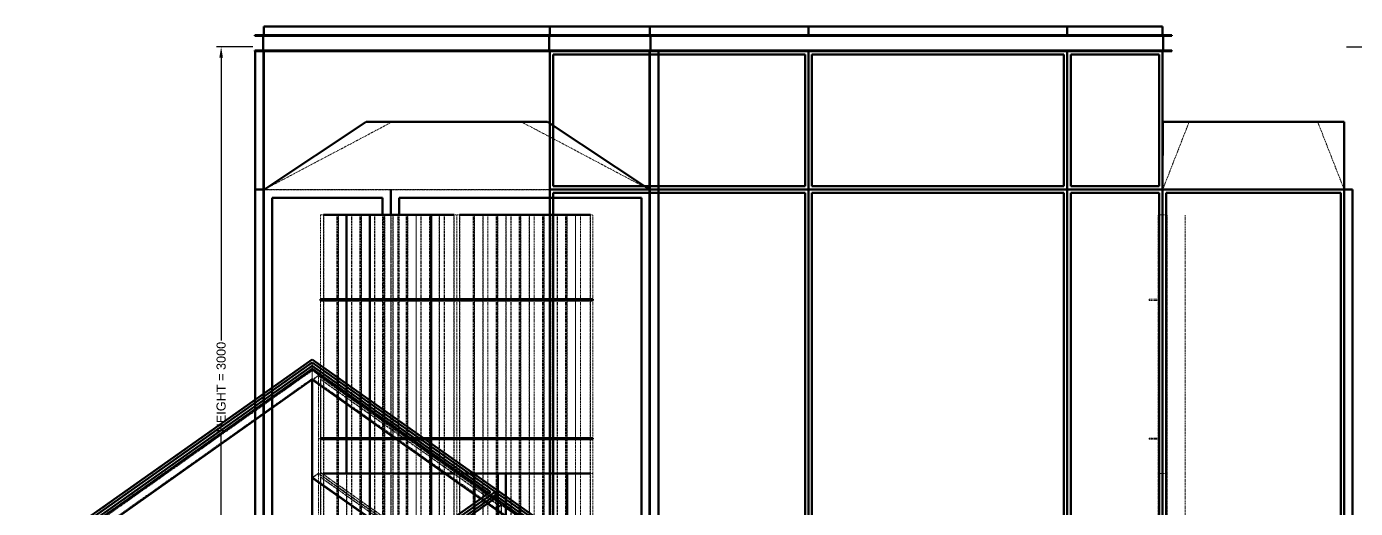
# Model space of a CAD drawing. Header units: millimetres. Extents: x -261 to 8533, y -404 to 6090.
# Drawn here: x -261 to 5592, y 3839 to 5963 of the extents above; entities that cross this region are included whole.
import ezdxf

# ---------------------------------------------------------------- set-up
doc = ezdxf.new("R2010")
doc.units = ezdxf.units.MM
doc.linetypes.add('Hidden', pattern=[15, 5, -3, 5, -2])
for name, color, linetype, lineweight in [('Default', 7, 'Continuous', 50), ('Edges', 7, 'Hidden', 15), ('HiddenEdges', 2, 'Hidden', 15), ('HiddenSilhouettes', 2, 'Hidden', 15), ('HiddenWires', 7, 'Hidden', 15), ('Silhouettes', 7, 'Continuous', 50), ('Wires', 7, 'Hidden', 15)]:
    doc.layers.add(name, color=color, linetype=linetype, lineweight=lineweight)
doc.layers.add('Dimension', color=7, linetype='Continuous', lineweight=50, true_color=0x6495ed)
doc.styles.add('Default', font='arial.ttf')
doc.dimstyles.get("Standard").update_dxf_attribs({"dimtxt": 0.18, "dimasz": 0.18, "dimexe": 0.18, "dimexo": 0.0625, "dimgap": 0.09, "dimtad": 0, "dimtih": 1, "dimtoh": 1, "dimdec": 4, "dimzin": 0, "dimdsep": 46, "dimtxsty": 'Standard', "dimcen": 0.09, "dimadec": 0, "dimazin": 0, "dimtfac": 1, "dimtdec": 4, "dimtofl": 0, "dimtmove": 0, "dimatfit": 3, "dimfxl": 1, "dimtolj": 1, "dimtzin": 0, "dimarcsym": 0})

# ---------------------------------------------------------------- blocks, each defined once
blk = doc.blocks.new('Front')
at = {"layer": 'Edges'}
for points in [[(950.5, 871, 0), (1067.2, 1169.8, 0)], [(1632.8, 1169.8, 0), (1749.5, 871, 0)]]:
    blk.add_polyline3d(points, dxfattribs=at)
at = {"layer": 'HiddenEdges'}
blk.add_lwpolyline([(950, 869.8), (950.5, 871)], dxfattribs=at)
for points in [[(-1748.8, 1551, 0), (-1748.8, 1587.8, 0)], [(-1748.8, 1587.8, 0), (-611.2, 1587.8, 0)], [(-1735, 1587.8, 0), (-1735, 1589, 0)], [(-625, 1587.8, 0), (-625, 1589, 0)], [(-611.2, 1551, 0), (-611.2, 1587.8, 0)], [(-608.8, 1551, 0), (-608.8, 1587.8, 0)], [(-608.8, 1587.8, 0), (528.8, 1587.8, 0)], [(-595, 1587.8, 0), (-595, 1589, 0)], [(515, 1587.8, 0), (515, 1589, 0)], [(528.8, 1551, 0), (528.8, 1587.8, 0)], [(531.2, 1587.8, 0), (948.8, 1587.8, 0)], [(531.2, 1551, 0), (531.2, 1587.8, 0)], [(545, 1587.8, 0), (545, 1589, 0)], [(935, 1587.8, 0), (935, 1589, 0)], [(948.8, 1551, 0), (948.8, 1587.8, 0)], [(-1750, 1481, 0), (-1750, 1551, 0)], [(950, 1481, 0), (950, 1551, 0)], [(-1748.8, 1479.8, 0), (-611.2, 1479.8, 0)], [(-1748.8, 872.2, 0), (-1748.8, 1479.8, 0)], [(-611.2, 872.2, 0), (-611.2, 1479.8, 0)], [(-608.8, 872.2, 0), (-608.8, 1479.8, 0)], [(-608.8, 1479.8, 0), (528.8, 1479.8, 0)], [(528.8, 872.2, 0), (528.8, 1479.8, 0)], [(531.2, 872.2, 0), (531.2, 1479.8, 0)], [(531.2, 1479.8, 0), (948.8, 1479.8, 0)], [(948.8, 872.2, 0), (948.8, 1479.8, 0)], [(-1748.8, 872.2, 0), (-611.2, 872.2, 0)], [(-1748.8, 869.8, 0), (-611.2, 869.8, 0)], [(-1748.8, -1517.8, 0), (-1748.8, 869.8, 0)], [(-611.2, -1517.8, 0), (-611.2, 869.8, 0)], [(-608.8, 872.2, 0), (528.8, 872.2, 0)], [(-608.8, 869.8, 0), (528.8, 869.8, 0)], [(-608.8, -1517.8, 0), (-608.8, 869.8, 0)], [(528.8, -1517.8, 0), (528.8, 869.8, 0)], [(531.2, 872.2, 0), (948.8, 872.2, 0)], [(531.2, -1517.8, 0), (531.2, 869.8, 0)], [(531.2, 869.8, 0), (948.8, 869.8, 0)], [(948.8, -1517.8, 0), (948.8, 869.8, 0)], [(951.2, -1517.8, 0), (951.2, 869.8, 0)], [(951.2, 869.8, 0), (1748.8, 869.8, 0)], [(1748.8, -1517.8, 0), (1748.8, 869.8, 0)], [(1749.5, 871, 0), (1750, 869.8, 0)], [(1750, 834.2, 0), (1751.2, 834.2, 0)], [(1751.2, -1517.8, 0), (1751.2, 869.8, 0)], [(1751.2, 869.8, 0), (1786.8, 869.8, 0)], [(930, -380.2, 0), (930, 759.8, 0)], [(931.2, -380.2, 0), (931.2, 759.8, 0)], [(970, -380.2, 0), (970, 759.8, 0)], [(930, -1520.2, 0), (930, -380.2, 0)], [(970, -1520.2, 0), (970, -380.2, 0)]]:
    blk.add_polyline3d(points, dxfattribs=at)
at = {"layer": 'HiddenSilhouettes'}
for points in [[(950, 869.8), (950, 871)], [(1750, 871), (1750, 869.8)]]:
    blk.add_lwpolyline(points, dxfattribs=at)
for points in [[(-1753, 1548, 0)], [(953, 1548, 0)]]:
    blk.add_polyline3d(points, close=True, dxfattribs=at)
for points in [[(-1750, 1481, 0), (-1750, 1481, 0)], [(-1750, 869.8, 0), (-1750, 1479.8, 0)], [(-1750, 1479.8, 0), (-610, 1479.8, 0)], [(-610, 1481, 0), (-610, 1481, 0)], [(-610, 1479.8, 0), (530, 1479.8, 0)], [(530, 1481, 0), (530, 1481, 0)], [(530, 1479.8, 0), (950, 1479.8, 0)], [(950, 1481, 0), (950, 1481, 0)], [(-610, 871, 0), (-610, 1191.7, 0)], [(-1750, 869.8, 0), (-610, 869.8, 0)], [(-610, 869.8, 0), (530, 869.8, 0)], [(530, 869.8, 0), (530, 871, 0)], [(530, 869.8, 0), (950, 869.8, 0)], [(950, 869.8, 0), (950, 871, 0)], [(950, 869.8, 0), (1750, 869.8, 0)], [(930, 759.8, 0), (950, 759.8, 0)], [(950, 759.8, 0), (970, 759.8, 0)], [(968.8, -380.2, 0), (968.8, 759.8, 0)], [(890, 381.8, 0), (890, 386.8, 0)], [(890, 386.8, 0), (930, 386.8, 0)], [(890, 381.8, 0), (930, 381.8, 0)], [(930, 381.8, 0), (930, 386.8, 0)], [(-1750, -1520.2, 0), (-1750, 0, 0)], [(890, -230.2, 0), (890, -225.2, 0)], [(890, -225.2, 0), (930, -225.2, 0)], [(890, -230.2, 0), (930, -230.2, 0)], [(905, -230.2, 0), (905, -225.2, 0)], [(915, -230.2, 0), (915, -225.2, 0)], [(930, -230.2, 0), (930, -225.2, 0)], [(930, -380.2, 0), (950, -380.2, 0)], [(931.2, -1520.2, 0), (931.2, -380.2, 0)], [(950, -380.2, 0), (970, -380.2, 0)], [(968.8, -1520.2, 0), (968.8, -380.2, 0)]]:
    blk.add_polyline3d(points, dxfattribs=at)
at = {"layer": 'HiddenWires'}
for points in [[(1050, -380.2, 0), (1050, 759.8, 0)], [(1050, -1520.2, 0), (1050, -380.2, 0)]]:
    blk.add_polyline3d(points, dxfattribs=at)
at = {"layer": 'Silhouettes'}
for points in [[(-1750, 1551), (-1750, 1589)], [(950, 871), (950.3, 1169.8)], [(1749.7, 1169.8), (1750, 871)]]:
    blk.add_lwpolyline(points, dxfattribs=at)
for points in [[(-1750, 1589, 0), (-610, 1589, 0)], [(-610, 1589, 0), (530, 1589, 0)], [(-610, 1551, 0), (-610, 1589, 0)], [(530, 1589, 0), (950, 1589, 0)], [(530, 1551, 0), (530, 1589, 0)], [(950, 1551, 0), (950, 1589, 0)], [(-1790, 1551, 0), (990, 1551, 0)], [(-1790, 1548, 0), (-1790, 1551, 0)], [(-1790, 1548, 0), (990, 1548, 0)], [(-1753, 1484, 0), (-1753, 1548, 0)], [(953, 1484, 0), (953, 1548, 0)], [(990, 1548, 0), (990, 1551, 0)], [(-1790, 1481, 0), (-1790, 1484, 0)], [(-1790, 1484, 0), (990, 1484, 0)], [(-1790, 1481, 0), (990, 1481, 0)], [(-1750, 871, 0), (-1750, 1481, 0)], [(-1735, 886, 0), (-1735, 1466, 0)], [(-1735, 1466, 0), (-625, 1466, 0)], [(-625, 886, 0), (-625, 1466, 0)], [(-610, 871, 0), (-610, 1481, 0)], [(-595, 1466, 0), (515, 1466, 0)], [(-595, 886, 0), (-595, 1466, 0)], [(515, 886, 0), (515, 1466, 0)], [(530, 871, 0), (530, 1481, 0)], [(545, 1466, 0), (935, 1466, 0)], [(545, 886, 0), (545, 1466, 0)], [(935, 886, 0), (935, 1466, 0)], [(950, 871, 0), (950, 1481, 0)], [(990, 1481, 0), (990, 1484, 0)], [(530, 871, 0), (530, 1191.7, 0)], [(950.3, 1169.8, 0), (1067.2, 1169.8, 0)], [(1067.2, 1169.8, 0), (1632.8, 1169.8, 0)], [(1632.8, 1169.8, 0), (1749.7, 1169.8, 0)], [(950, 871, 0), (950, 993.1, 0)], [(-1735, 886, 0), (-625, 886, 0)], [(-595, 886, 0), (515, 886, 0)], [(545, 886, 0), (935, 886, 0)], [(-1750, -1519, 0), (-1750, 871, 0)], [(-1750, 871, 0), (-1750, 871, 0)], [(-1750, 871, 0), (-610, 871, 0)], [(-1735, -1504, 0), (-1735, 856, 0)], [(-1735, 856, 0), (-625, 856, 0)], [(-625, -1504, 0), (-625, 856, 0)], [(-610, -1519, 0), (-610, 871, 0)], [(-610, 869.8, 0), (-610, 871, 0)], [(-610, 871, 0), (530, 871, 0)], [(-595, 856, 0), (515, 856, 0)], [(-595, -1504, 0), (-595, 856, 0)], [(515, -1504, 0), (515, 856, 0)], [(530, -1519, 0), (530, 871, 0)], [(530, 871, 0), (950, 871, 0)], [(545, -1504, 0), (545, 856, 0)], [(545, 856, 0), (935, 856, 0)], [(935, -1504, 0), (935, 856, 0)], [(950, 871, 0), (1750, 871, 0)], [(950, -1519, 0), (950, 871, 0)], [(965, 856, 0), (1735, 856, 0)], [(965, -1504, 0), (965, 856, 0)], [(1735, -1504, 0), (1735, 856, 0)], [(1750, -1519, 0), (1750, 871, 0)], [(1750, 871, 0), (1786.8, 871, 0)], [(1786.8, -1519, 0), (1786.8, 871, 0)], [(-610, -1519, 0), (-610, 0, 0)]]:
    blk.add_polyline3d(points, dxfattribs=at)
for points in [[(530, 1479.8, 0)], [(950, 1479.8, 0)], [(-610, 869.8, 0)], [(1750, 869.8, 0)]]:
    blk.add_polyline3d(points, close=True, dxfattribs=at)
blk = doc.blocks.new('Left')
at = {"layer": 'Edges'}
blk.add_lwpolyline([(282.8, 1169.8), (848.8, 870.4)], dxfattribs=at)
for points in [[(-850, 869.8, 0), (-282.8, 1169.8, 0)], [(-587.5, 386.8, 0), (-587.5, 759.8, 0)], [(-521.5, 386.8, 0), (-521.5, 759.8, 0)], [(-419.5, 386.8, 0), (-419.5, 759.8, 0)], [(-317.5, 386.8, 0), (-317.5, 759.8, 0)], [(-281.5, 386.8, 0), (-281.5, 759.8, 0)], [(-215.5, 386.8, 0), (-215.5, 759.8, 0)], [(-179.5, 386.8, 0), (-179.5, 759.8, 0)], [(-77.5, 386.8, 0), (-77.5, 759.8, 0)], [(-11.5, 386.8, 0), (-11.5, 759.8, 0)], [(12.5, 386.8, 0), (12.5, 759.8, 0)], [(78.5, 386.8, 0), (78.5, 759.8, 0)], [(114.5, 386.8, 0), (114.5, 759.8, 0)], [(180.5, 386.8, 0), (180.5, 759.8, 0)], [(216.5, 386.8, 0), (216.5, 759.8, 0)], [(282.5, 386.8, 0), (282.5, 759.8, 0)], [(318.5, 386.8, 0), (318.5, 759.8, 0)], [(384.5, 386.8, 0), (384.5, 759.8, 0)], [(420.5, 386.8, 0), (420.5, 759.8, 0)], [(486.5, 386.8, 0), (486.5, 759.8, 0)], [(522.5, 386.8, 0), (522.5, 759.8, 0)], [(588.5, 386.8, 0), (588.5, 759.8, 0)], [(-587.5, -225.2, 0), (-587.5, 381.8, 0)], [(-521.5, -225.2, 0), (-521.5, 381.8, 0)], [(-419.5, -225.2, 0), (-419.5, 381.8, 0)], [(-317.5, -225.2, 0), (-317.5, 381.8, 0)], [(-281.5, -225.2, 0), (-281.5, 381.8, 0)], [(-215.5, -225.2, 0), (-215.5, 381.8, 0)], [(-179.5, -225.2, 0), (-179.5, 381.8, 0)], [(-77.5, -225.2, 0), (-77.5, 381.8, 0)], [(-11.5, -225.2, 0), (-11.5, 381.8, 0)], [(12.5, -225.2, 0), (12.5, 381.8, 0)], [(78.5, -225.2, 0), (78.5, 381.8, 0)], [(114.5, -225.2, 0), (114.5, 381.8, 0)], [(180.5, -225.2, 0), (180.5, 381.8, 0)], [(216.5, -225.2, 0), (216.5, 381.8, 0)], [(282.5, -225.2, 0), (282.5, 381.8, 0)], [(318.5, -225.2, 0), (318.5, 381.8, 0)], [(384.5, -225.2, 0), (384.5, 381.8, 0)], [(420.5, -225.2, 0), (420.5, 381.8, 0)], [(486.5, -225.2, 0), (486.5, 381.8, 0)], [(522.5, -225.2, 0), (522.5, 381.8, 0)], [(588.5, -225.2, 0), (588.5, 381.8, 0)], [(-587.5, -380.2, 0), (-587.5, -230.2, 0)], [(-521.5, -380.2, 0), (-521.5, -230.2, 0)], [(-419.5, -380.2, 0), (-419.5, -230.2, 0)], [(-317.5, -380.2, 0), (-317.5, -230.2, 0)], [(-281.5, -380.2, 0), (-281.5, -230.2, 0)], [(-215.5, -380.2, 0), (-215.5, -230.2, 0)], [(-179.5, -380.2, 0), (-179.5, -230.2, 0)], [(-77.5, -380.2, 0), (-77.5, -230.2, 0)], [(-11.5, -380.2, 0), (-11.5, -230.2, 0)], [(12.5, -380.2, 0), (12.5, -230.2, 0)], [(78.5, -380.2, 0), (78.5, -230.2, 0)], [(114.5, -380.2, 0), (114.5, -230.2, 0)], [(180.5, -380.2, 0), (180.5, -230.2, 0)], [(216.5, -380.2, 0), (216.5, -230.2, 0)], [(282.5, -380.2, 0), (282.5, -230.2, 0)], [(318.5, -380.2, 0), (318.5, -230.2, 0)], [(384.5, -380.2, 0), (384.5, -230.2, 0)], [(420.5, -380.2, 0), (420.5, -230.2, 0)], [(486.5, -380.2, 0), (486.5, -230.2, 0)], [(522.5, -380.2, 0), (522.5, -230.2, 0)], [(588.5, -380.2, 0), (588.5, -230.2, 0)], [(-587.5, -753.2, 0), (-587.5, -380.2, 0)], [(-521.5, -753.2, 0), (-521.5, -380.2, 0)], [(-485.5, -753.2, 0), (-485.5, -380.2, 0)], [(-419.5, -753.2, 0), (-419.5, -380.2, 0)], [(-317.5, -753.2, 0), (-317.5, -380.2, 0)], [(-281.5, -753.2, 0), (-281.5, -380.2, 0)], [(-215.5, -753.2, 0), (-215.5, -380.2, 0)], [(-179.5, -753.2, 0), (-179.5, -380.2, 0)], [(-77.5, -753.2, 0), (-77.5, -380.2, 0)], [(-11.5, -753.2, 0), (-11.5, -380.2, 0)], [(12.5, -753.2, 0), (12.5, -380.2, 0)], [(114.5, -753.2, 0), (114.5, -380.2, 0)], [(282.5, -753.2, 0), (282.5, -380.2, 0)], [(318.5, -753.2, 0), (318.5, -380.2, 0)], [(384.5, -753.2, 0), (384.5, -380.2, 0)], [(420.5, -753.2, 0), (420.5, -380.2, 0)], [(522.5, -753.2, 0), (522.5, -380.2, 0)], [(588.5, -753.2, 0), (588.5, -380.2, 0)]]:
    blk.add_polyline3d(points, dxfattribs=at)
for points in [[(-586.3, 759.8, 0)], [(-527.3, 759.8, 0)], [(-463.7, 759.8, 0)], [(-462.5, 759.8, 0)], [(-426.5, 759.8, 0)], [(-425.3, 759.8, 0)], [(-420.7, 759.8, 0)], [(-361.7, 759.8, 0)], [(-360.5, 759.8, 0)], [(-324.5, 759.8, 0)], [(-323.3, 759.8, 0)], [(-259.7, 759.8, 0)], [(-157.7, 759.8, 0)], [(-156.5, 759.8, 0)], [(-120.5, 759.8, 0)], [(-119.3, 759.8, 0)], [(-76.3, 759.8, 0)], [(-54.5, 759.8, 0)], [(13.7, 759.8, 0)], [(72.7, 759.8, 0)], [(136.3, 759.8, 0)], [(137.5, 759.8, 0)], [(173.5, 759.8, 0)], [(174.7, 759.8, 0)], [(238.3, 759.8, 0)], [(239.5, 759.8, 0)], [(275.5, 759.8, 0)], [(276.7, 759.8, 0)], [(340.3, 759.8, 0)], [(341.5, 759.8, 0)], [(377.5, 759.8, 0)], [(378.7, 759.8, 0)], [(442.3, 759.8, 0)], [(443.5, 759.8, 0)], [(479.5, 759.8, 0)], [(480.7, 759.8, 0)], [(544.3, 759.8, 0)], [(545.5, 759.8, 0)]]:
    blk.add_polyline3d(points, close=True, dxfattribs=at)
at = {"layer": 'HiddenEdges'}
blk.add_lwpolyline([(848.8, 870.4), (850, 869.8)], dxfattribs=at)
for points in [[(-848.8, 1551, 0), (-848.8, 1587.8, 0)], [(848.8, 1587.8, 0), (-848.8, 1587.8, 0)], [(-835, 1587.8, 0), (-835, 1589, 0)], [(835, 1587.8, 0), (835, 1589, 0)], [(848.8, 1551, 0), (848.8, 1587.8, 0)], [(-850, 1481, 0), (-850, 1551, 0)], [(850, 1481, 0), (850, 1551, 0)], [(-886.8, 1466, 0), (-888, 1466, 0)], [(-886.8, 872.2, 0), (-886.8, 1479.8, 0)], [(-850, 1479.8, 0), (-886.8, 1479.8, 0)], [(886.8, 1479.8, 0), (850, 1479.8, 0)], [(886.8, 872.2, 0), (886.8, 1479.8, 0)], [(888, 1466, 0), (886.8, 1466, 0)], [(-886.8, 886, 0), (-888, 886, 0)], [(888, 886, 0), (886.8, 886, 0)], [(-886.8, 856, 0), (-888, 856, 0)], [(-850, 872.2, 0), (-886.8, 872.2, 0)], [(-886.8, -1517.8, 0), (-886.8, 869.8, 0)], [(-850, 869.8, 0), (-886.8, 869.8, 0)], [(-848.8, -1517.8, 0), (-848.8, 869.8, 0)], [(-291.2, -1517.8, 0), (-291.2, 869.8, 0)], [(-288.8, -1517.8, 0), (-288.8, 869.8, 0)], [(886.8, 872.2, 0), (850, 872.2, 0)], [(886.8, 869.8, 0), (850, 869.8, 0)], [(886.8, -1517.8, 0), (886.8, 869.8, 0)], [(888, 856, 0), (886.8, 856, 0)], [(-586.3, -380.2, 0), (-586.3, 759.8, 0)], [(-527.3, -380.2, 0), (-527.3, 759.8, 0)], [(-463.7, -380.2, 0), (-463.7, 759.8, 0)], [(-462.5, -380.2, 0), (-462.5, 759.8, 0)], [(-426.5, -380.2, 0), (-426.5, 759.8, 0)], [(-425.3, -380.2, 0), (-425.3, 759.8, 0)], [(-420.7, -380.2, 0), (-420.7, 759.8, 0)], [(-361.7, -380.2, 0), (-361.7, 759.8, 0)], [(-360.5, -380.2, 0), (-360.5, 759.8, 0)], [(-324.5, -380.2, 0), (-324.5, 759.8, 0)], [(-323.3, -380.2, 0), (-323.3, 759.8, 0)], [(-259.7, -380.2, 0), (-259.7, 759.8, 0)], [(-222.5, -380.2, 0), (-222.5, 759.8, 0)], [(-157.7, -380.2, 0), (-157.7, 759.8, 0)], [(-156.5, -380.2, 0), (-156.5, 759.8, 0)], [(-120.5, -380.2, 0), (-120.5, 759.8, 0)], [(-119.3, -380.2, 0), (-119.3, 759.8, 0)], [(-76.3, -380.2, 0), (-76.3, 759.8, 0)], [(-54.5, -380.2, 0), (-54.5, 759.8, 0)], [(13.7, -380.2, 0), (13.7, 759.8, 0)], [(72.7, -380.2, 0), (72.7, 759.8, 0)], [(136.3, -380.2, 0), (136.3, 759.8, 0)], [(137.5, -380.2, 0), (137.5, 759.8, 0)], [(173.5, -380.2, 0), (173.5, 759.8, 0)], [(174.7, -380.2, 0), (174.7, 759.8, 0)], [(238.3, -380.2, 0), (238.3, 759.8, 0)], [(239.5, -380.2, 0), (239.5, 759.8, 0)], [(275.5, -380.2, 0), (275.5, 759.8, 0)], [(276.7, -380.2, 0), (276.7, 759.8, 0)], [(340.3, -380.2, 0), (340.3, 759.8, 0)], [(341.5, -380.2, 0), (341.5, 759.8, 0)], [(377.5, -380.2, 0), (377.5, 759.8, 0)], [(378.7, -380.2, 0), (378.7, 759.8, 0)], [(442.3, -380.2, 0), (442.3, 759.8, 0)], [(443.5, -380.2, 0), (443.5, 759.8, 0)], [(479.5, -380.2, 0), (479.5, 759.8, 0)], [(480.7, -380.2, 0), (480.7, 759.8, 0)], [(544.3, -380.2, 0), (544.3, 759.8, 0)], [(545.5, -380.2, 0), (545.5, 759.8, 0)], [(-587.5, 381.8, 0), (-587.5, 386.8, 0)], [(-521.5, 381.8, 0), (-521.5, 386.8, 0)], [(-419.5, 381.8, 0), (-419.5, 386.8, 0)], [(-317.5, 381.8, 0), (-317.5, 386.8, 0)], [(-281.5, 381.8, 0), (-281.5, 386.8, 0)], [(-215.5, 381.8, 0), (-215.5, 386.8, 0)], [(-179.5, 381.8, 0), (-179.5, 386.8, 0)], [(-77.5, 381.8, 0), (-77.5, 386.8, 0)], [(-11.5, 381.8, 0), (-11.5, 386.8, 0)], [(12.5, 381.8, 0), (12.5, 386.8, 0)], [(78.5, 381.8, 0), (78.5, 386.8, 0)], [(114.5, 381.8, 0), (114.5, 386.8, 0)], [(180.5, 381.8, 0), (180.5, 386.8, 0)], [(216.5, 381.8, 0), (216.5, 386.8, 0)], [(282.5, 381.8, 0), (282.5, 386.8, 0)], [(318.5, 381.8, 0), (318.5, 386.8, 0)], [(384.5, 381.8, 0), (384.5, 386.8, 0)], [(420.5, 381.8, 0), (420.5, 386.8, 0)], [(486.5, 381.8, 0), (486.5, 386.8, 0)], [(522.5, 381.8, 0), (522.5, 386.8, 0)], [(588.5, 381.8, 0), (588.5, 386.8, 0)], [(-587.5, -230.2, 0), (-587.5, -225.2, 0)], [(-521.5, -230.2, 0), (-521.5, -225.2, 0)], [(-419.5, -230.2, 0), (-419.5, -225.2, 0)], [(-317.5, -230.2, 0), (-317.5, -225.2, 0)], [(-281.5, -230.2, 0), (-281.5, -225.2, 0)], [(-215.5, -230.2, 0), (-215.5, -225.2, 0)], [(-179.5, -230.2, 0), (-179.5, -225.2, 0)], [(-77.5, -230.2, 0), (-77.5, -225.2, 0)], [(-11.5, -230.2, 0), (-11.5, -225.2, 0)], [(12.5, -230.2, 0), (12.5, -225.2, 0)], [(78.5, -230.2, 0), (78.5, -225.2, 0)], [(114.5, -230.2, 0), (114.5, -225.2, 0)], [(180.5, -230.2, 0), (180.5, -225.2, 0)], [(216.5, -230.2, 0), (216.5, -225.2, 0)], [(282.5, -230.2, 0), (282.5, -225.2, 0)], [(318.5, -230.2, 0), (318.5, -225.2, 0)], [(384.5, -230.2, 0), (384.5, -225.2, 0)], [(420.5, -230.2, 0), (420.5, -225.2, 0)], [(486.5, -230.2, 0), (486.5, -225.2, 0)], [(522.5, -230.2, 0), (522.5, -225.2, 0)], [(588.5, -230.2, 0), (588.5, -225.2, 0)], [(-586.3, -1520.2, 0), (-586.3, -380.2, 0)], [(-463.7, -1520.2, 0), (-463.7, -380.2, 0)], [(-462.5, -1520.2, 0), (-462.5, -380.2, 0)], [(-426.5, -1520.2, 0), (-426.5, -380.2, 0)], [(-425.3, -1520.2, 0), (-425.3, -380.2, 0)], [(-420.7, -1520.2, 0), (-420.7, -380.2, 0)], [(-361.7, -1520.2, 0), (-361.7, -380.2, 0)], [(-360.5, -1520.2, 0), (-360.5, -380.2, 0)], [(-324.5, -1520.2, 0), (-324.5, -380.2, 0)], [(-323.3, -1520.2, 0), (-323.3, -380.2, 0)], [(-259.7, -1520.2, 0), (-259.7, -380.2, 0)], [(-222.5, -1520.2, 0), (-222.5, -380.2, 0)], [(-157.7, -1520.2, 0), (-157.7, -380.2, 0)], [(-156.5, -1520.2, 0), (-156.5, -380.2, 0)], [(-120.5, -1520.2, 0), (-120.5, -380.2, 0)], [(-119.3, -1520.2, 0), (-119.3, -380.2, 0)], [(-76.3, -1520.2, 0), (-76.3, -380.2, 0)], [(-54.5, -1520.2, 0), (-54.5, -380.2, 0)], [(13.7, -1520.2, 0), (13.7, -380.2, 0)], [(136.3, -1520.2, 0), (136.3, -380.2, 0)], [(137.5, -1520.2, 0), (137.5, -380.2, 0)], [(174.7, -1520.2, 0), (174.7, -380.2, 0)], [(179.3, -1520.2, 0), (179.3, -380.2, 0)], [(239.5, -1520.2, 0), (239.5, -380.2, 0)], [(276.7, -1520.2, 0), (276.7, -380.2, 0)], [(340.3, -1520.2, 0), (340.3, -380.2, 0)], [(377.5, -1520.2, 0), (377.5, -380.2, 0)], [(383.3, -1520.2, 0), (383.3, -380.2, 0)], [(442.3, -1520.2, 0), (442.3, -380.2, 0)], [(443.5, -1520.2, 0), (443.5, -380.2, 0)], [(479.5, -1520.2, 0), (479.5, -380.2, 0)], [(523.7, -1520.2, 0), (523.7, -380.2, 0)]]:
    blk.add_polyline3d(points, dxfattribs=at)
at = {"layer": 'HiddenSilhouettes'}
for points in [[(-853, 1548, 0)], [(853, 1548, 0)]]:
    blk.add_polyline3d(points, close=True, dxfattribs=at)
for points in [[(-888, 1481, 0), (-888, 1481, 0)], [(-850, 1481, 0), (-850, 1481, 0)], [(850, 1481, 0), (850, 1481, 0)], [(888, 1481, 0), (888, 1481, 0)], [(-848.2, 871, 0), (-290, 871, 0)], [(-290, 871, 0), (848.2, 871, 0)], [(-290, 869.8, 0), (-290, 871, 0)], [(848.8, 871, 0), (850, 871, 0)], [(848.8, 870.6, 0), (850, 869.8, 0)], [(-528.5, -380.2, 0), (-528.5, 759.8, 0)], [(-522.7, -380.2, 0), (-522.7, 759.8, 0)], [(-484.3, -380.2, 0), (-484.3, 759.8, 0)], [(-382.3, -380.2, 0), (-382.3, 759.8, 0)], [(-326.8, -1482.2, 0), (-326.8, 759.8, 0)], [(-318.7, -380.2, 0), (-318.7, 759.8, 0)], [(-290, -1519, 0), (-290, 759.8, 0)], [(-280.3, -380.2, 0), (-280.3, 759.8, 0)], [(-258.5, -380.2, 0), (-258.5, 759.8, 0)], [(-253.2, -1482.2, 0), (-253.2, 759.8, 0)], [(-221.3, -380.2, 0), (-221.3, 759.8, 0)], [(-216.7, -380.2, 0), (-216.7, 759.8, 0)], [(-178.3, -380.2, 0), (-178.3, 759.8, 0)], [(-114.7, -380.2, 0), (-114.7, 759.8, 0)], [(-55.7, -380.2, 0), (-55.7, 759.8, 0)], [(-12.7, -380.2, 0), (-12.7, 759.8, 0)], [(71.5, -380.2, 0), (71.5, 759.8, 0)], [(77.3, -380.2, 0), (77.3, 759.8, 0)], [(115.7, -380.2, 0), (115.7, 759.8, 0)], [(179.3, -380.2, 0), (179.3, 759.8, 0)], [(217.7, -380.2, 0), (217.7, 759.8, 0)], [(281.3, -380.2, 0), (281.3, 759.8, 0)], [(319.7, -380.2, 0), (319.7, 759.8, 0)], [(383.3, -380.2, 0), (383.3, 759.8, 0)], [(421.7, -380.2, 0), (421.7, 759.8, 0)], [(485.3, -380.2, 0), (485.3, 759.8, 0)], [(523.7, -380.2, 0), (523.7, 759.8, 0)], [(587.3, -380.2, 0), (587.3, 759.8, 0)], [(-485.5, 381.8, 0), (-485.5, 386.8, 0)], [(-383.5, 381.8, 0), (-383.5, 386.8, 0)], [(-113.5, 381.8, 0), (-113.5, 386.8, 0)], [(-585, -230.2, 0), (-585, -225.2, 0)], [(-575, -230.2, 0), (-575, -225.2, 0)], [(-485.5, -230.2, 0), (-485.5, -225.2, 0)], [(-383.5, -230.2, 0), (-383.5, -225.2, 0)], [(-113.5, -230.2, 0), (-113.5, -225.2, 0)], [(-25, -230.2, 0), (-25, -225.2, 0)], [(-15, -230.2, 0), (-15, -225.2, 0)], [(15, -230.2, 0), (15, -225.2, 0)], [(25, -230.2, 0), (25, -225.2, 0)], [(575, -230.2, 0), (575, -225.2, 0)], [(585, -230.2, 0), (585, -225.2, 0)], [(-528.5, -1520.2, 0), (-528.5, -380.2, 0)], [(-528.5, -380.2, 0), (-462.5, -380.2, 0)], [(-527.3, -1520.2, 0), (-527.3, -380.2, 0)], [(-527.3, -380.2, 0), (-521.5, -380.2, 0)], [(-522.7, -1520.2, 0), (-522.7, -380.2, 0)], [(-485.5, -380.2, 0), (-463.7, -380.2, 0)], [(-484.3, -1520.2, 0), (-484.3, -380.2, 0)], [(-426.5, -380.2, 0), (-360.5, -380.2, 0)], [(-425.3, -380.2, 0), (-419.5, -380.2, 0)], [(-383.5, -380.2, 0), (-361.7, -380.2, 0)], [(-382.3, -1520.2, 0), (-382.3, -380.2, 0)], [(-324.5, -380.2, 0), (-278.1, -380.2, 0)], [(-323.3, -380.2, 0), (-317.5, -380.2, 0)], [(-318.7, -1520.2, 0), (-318.7, -380.2, 0)], [(-281.5, -380.2, 0), (-278.1, -380.2, 0)], [(-280.3, -1520.2, 0), (-280.3, -380.2, 0)], [(-258.5, -1520.2, 0), (-258.5, -380.2, 0)], [(-222.5, -380.2, 0), (-166.9, -380.2, 0)], [(-221.3, -1520.2, 0), (-221.3, -380.2, 0)], [(-221.3, -380.2, 0), (-215.5, -380.2, 0)], [(-216.7, -1520.2, 0), (-216.7, -380.2, 0)], [(-179.5, -380.2, 0), (-166.9, -380.2, 0)], [(-178.3, -1520.2, 0), (-178.3, -380.2, 0)], [(-120.5, -380.2, 0), (-55.6, -380.2, 0)], [(-119.3, -380.2, 0), (-113.5, -380.2, 0)], [(-114.7, -1520.2, 0), (-114.7, -380.2, 0)], [(-77.5, -380.2, 0), (-55.7, -380.2, 0)], [(-55.7, -1520.2, 0), (-55.7, -380.2, 0)], [(-12.7, -1520.2, 0), (-12.7, -380.2, 0)], [(71.5, -1520.2, 0), (71.5, -380.2, 0)], [(71.5, -380.2, 0), (137.5, -380.2, 0)], [(72.7, -1520.2, 0), (72.7, -380.2, 0)], [(72.7, -380.2, 0), (78.5, -380.2, 0)], [(77.3, -1520.2, 0), (77.3, -380.2, 0)], [(114.5, -380.2, 0), (136.3, -380.2, 0)], [(115.7, -1520.2, 0), (115.7, -380.2, 0)], [(173.5, -1520.2, 0), (173.5, -380.2, 0)], [(173.5, -380.2, 0), (222.5, -380.2, 0)], [(174.7, -380.2, 0), (180.5, -380.2, 0)], [(216.5, -380.2, 0), (222.5, -380.2, 0)], [(217.7, -1520.2, 0), (217.7, -380.2, 0)], [(238.3, -1520.2, 0), (238.3, -380.2, 0)], [(275.5, -1520.2, 0), (275.5, -380.2, 0)], [(275.5, -380.2, 0), (333.7, -380.2, 0)], [(276.7, -380.2, 0), (282.5, -380.2, 0)], [(281.3, -1520.2, 0), (281.3, -380.2, 0)], [(318.5, -380.2, 0), (333.7, -380.2, 0)], [(319.7, -1520.2, 0), (319.7, -380.2, 0)], [(341.5, -1520.2, 0), (341.5, -380.2, 0)], [(377.5, -380.2, 0), (443.5, -380.2, 0)], [(378.7, -1520.2, 0), (378.7, -380.2, 0)], [(378.7, -380.2, 0), (384.5, -380.2, 0)], [(420.5, -380.2, 0), (442.3, -380.2, 0)], [(421.7, -1520.2, 0), (421.7, -380.2, 0)], [(479.5, -380.2, 0), (545.5, -380.2, 0)], [(480.7, -1520.2, 0), (480.7, -380.2, 0)], [(480.7, -380.2, 0), (486.5, -380.2, 0)], [(485.3, -1520.2, 0), (485.3, -380.2, 0)], [(522.5, -380.2, 0), (544.3, -380.2, 0)], [(544.3, -1520.2, 0), (544.3, -380.2, 0)], [(545.5, -1520.2, 0), (545.5, -380.2, 0)], [(587.3, -1520.2, 0), (587.3, -380.2, 0)]]:
    blk.add_polyline3d(points, dxfattribs=at)
at = {"layer": 'HiddenWires'}
for points in [[(848.8, 869.8, 0), (850, 869.8, 0)], [(-600, 381.8, 0), (-600, 386.8, 0)], [(-600, -230.2, 0), (-600, -225.2, 0)], [(-587.5, -380.2, 0), (-278.1, -380.2, 0)], [(-166.9, -380.2, 0), (-111.2, -380.2, 0)], [(-55.6, -380.2, 0), (-11.5, -380.2, 0)], [(12.5, -380.2, 0), (588.5, -380.2, 0)]]:
    blk.add_polyline3d(points, dxfattribs=at)
at = {"layer": 'Silhouettes'}
blk.add_lwpolyline([(-850, 869.8), (-399.7, 1169.8)], dxfattribs=at)
for points in [[(-850, 1589, 0), (850, 1589, 0)], [(-850, 1551, 0), (-850, 1589, 0)], [(850, 1551, 0), (850, 1589, 0)], [(-890, 1551, 0), (890, 1551, 0)], [(-890, 1548, 0), (-890, 1551, 0)], [(-890, 1548, 0), (890, 1548, 0)], [(-853, 1484, 0), (-853, 1548, 0)], [(853, 1484, 0), (853, 1548, 0)], [(890, 1548, 0), (890, 1551, 0)], [(-890, 1481, 0), (-890, 1484, 0)], [(-890, 1484, 0), (890, 1484, 0)], [(-890, 1481, 0), (890, 1481, 0)], [(-888, 871, 0), (-888, 1481, 0)], [(-851.2, 1479.8, 0), (-850, 1479.8, 0)], [(-851.2, 869.8, 0), (-851.2, 1479.8, 0)], [(-850, 1191.7, 0), (-850, 1481, 0)], [(848.8, 1479.8, 0), (850, 1479.8, 0)], [(848.8, 869.8, 0), (848.8, 1479.8, 0)], [(850, 1191.7, 0), (850, 1481, 0)], [(888, 871, 0), (888, 1481, 0)], [(890, 1481, 0), (890, 1484, 0)], [(-850, 869.8, 0), (-850, 1191.7, 0)], [(850, 869.8, 0), (850, 1191.7, 0)], [(-399.7, 1169.8, 0), (-282.8, 1169.8, 0)], [(-282.8, 1169.8, 0), (282.8, 1169.8, 0)], [(282.8, 1169.8, 0), (399.7, 1169.8, 0)], [(399.7, 1169.8, 0), (848.8, 870.6, 0)], [(-888, -1519, 0), (-888, 871, 0)], [(-888, 871, 0), (-850, 871, 0)], [(-851.2, -1520.2, 0), (-851.2, 869.8, 0)], [(-851.2, 869.8, 0), (-850, 869.8, 0)], [(-850, -1191.8, 0), (-850, 871, 0)], [(-850, 871, 0), (-848.2, 871, 0)], [(-813.2, 834.2, 0), (-326.8, 834.2, 0)], [(-813.2, -1482.2, 0), (-813.2, 834.2, 0)], [(-326.8, 759.8, 0), (-326.8, 834.2, 0)], [(-290, 759.8, 0), (-290, 869.8, 0)], [(-253.2, 759.8, 0), (-253.2, 834.2, 0)], [(-253.2, 834.2, 0), (813.2, 834.2, 0)], [(813.2, -1482.2, 0), (813.2, 834.2, 0)], [(848.2, 871, 0), (848.8, 871, 0)], [(848.8, 869.8, 0), (850, 869.8, 0)], [(848.8, -1520.2, 0), (848.8, 869.8, 0)], [(850, 794.5, 0), (850, 871, 0)], [(850, 871, 0), (888, 871, 0)], [(888, -1519, 0), (888, 871, 0)], [(850, 0, 0), (850, 794.5, 0)], [(-587.5, 759.8, 0), (-521.5, 759.8, 0)], [(-528.5, 759.8, 0), (-462.5, 759.8, 0)], [(-527.3, 759.8, 0), (-463.7, 759.8, 0)], [(-485.5, 759.8, 0), (-419.5, 759.8, 0)], [(-485.5, 386.8, 0), (-485.5, 759.8, 0)], [(-426.5, 759.8, 0), (-360.5, 759.8, 0)], [(-425.3, 759.8, 0), (-361.7, 759.8, 0)], [(-383.5, 759.8, 0), (-317.5, 759.8, 0)], [(-383.5, 386.8, 0), (-383.5, 759.8, 0)], [(-324.5, 759.8, 0), (-258.5, 759.8, 0)], [(-323.3, 759.8, 0), (-259.7, 759.8, 0)], [(-281.5, 759.8, 0), (-215.5, 759.8, 0)], [(-222.5, 759.8, 0), (-156.5, 759.8, 0)], [(-221.3, 759.8, 0), (-157.7, 759.8, 0)], [(-179.5, 759.8, 0), (-113.5, 759.8, 0)], [(-120.5, 759.8, 0), (-54.5, 759.8, 0)], [(-119.3, 759.8, 0), (-55.7, 759.8, 0)], [(-113.5, 386.8, 0), (-113.5, 759.8, 0)], [(-77.5, 759.8, 0), (-11.5, 759.8, 0)], [(12.5, 759.8, 0), (78.5, 759.8, 0)], [(71.5, 759.8, 0), (137.5, 759.8, 0)], [(72.7, 759.8, 0), (136.3, 759.8, 0)], [(114.5, 759.8, 0), (180.5, 759.8, 0)], [(173.5, 759.8, 0), (222.5, 759.8, 0)], [(174.7, 759.8, 0), (222.5, 759.8, 0)], [(216.5, 759.8, 0), (282.5, 759.8, 0)], [(275.5, 759.8, 0), (333.7, 759.8, 0)], [(276.7, 759.8, 0), (333.7, 759.8, 0)], [(318.5, 759.8, 0), (384.5, 759.8, 0)], [(377.5, 759.8, 0), (443.5, 759.8, 0)], [(378.7, 759.8, 0), (442.3, 759.8, 0)], [(420.5, 759.8, 0), (486.5, 759.8, 0)], [(479.5, 759.8, 0), (545.5, 759.8, 0)], [(480.7, 759.8, 0), (544.3, 759.8, 0)], [(522.5, 759.8, 0), (588.5, 759.8, 0)], [(-600, 386.8, 0), (0, 386.8, 0)], [(-600, 381.8, 0), (-600, 386.8, 0)], [(-600, 381.8, 0), (0, 381.8, 0)], [(-485.5, -225.2, 0), (-485.5, 381.8, 0)], [(-383.5, -225.2, 0), (-383.5, 381.8, 0)], [(-113.5, -225.2, 0), (-113.5, 381.8, 0)], [(0, 386.8, 0), (600, 386.8, 0)], [(0, 381.8, 0), (0, 386.8, 0)], [(0, 381.8, 0), (600, 381.8, 0)], [(600, 381.8, 0), (600, 386.8, 0)], [(850, -1191.8, 0), (850, 0, 0)], [(-600, -225.2, 0), (0, -225.2, 0)], [(-600, -230.2, 0), (-600, -225.2, 0)], [(-600, -230.2, 0), (0, -230.2, 0)], [(-485.5, -380.2, 0), (-485.5, -230.2, 0)], [(-383.5, -380.2, 0), (-383.5, -230.2, 0)], [(-113.5, -380.2, 0), (-113.5, -230.2, 0)], [(0, -225.2, 0), (600, -225.2, 0)], [(0, -230.2, 0), (0, -225.2, 0)], [(0, -230.2, 0), (600, -230.2, 0)], [(600, -230.2, 0), (600, -225.2, 0)], [(-587.5, -380.2, 0), (-521.5, -380.2, 0)], [(-521.5, -380.2, 0), (-485.5, -380.2, 0)], [(-485.5, -380.2, 0), (-419.5, -380.2, 0)], [(-419.5, -380.2, 0), (-383.5, -380.2, 0)], [(-383.5, -380.2, 0), (-317.5, -380.2, 0)], [(-383.5, -753.2, 0), (-383.5, -380.2, 0)], [(-317.5, -380.2, 0), (-281.5, -380.2, 0)], [(-281.5, -380.2, 0), (-215.5, -380.2, 0)], [(-215.5, -380.2, 0), (-179.5, -380.2, 0)], [(-179.5, -380.2, 0), (-113.5, -380.2, 0)], [(-113.5, -753.2, 0), (-113.5, -380.2, 0)], [(-113.5, -380.2, 0), (-77.5, -380.2, 0)], [(-77.5, -380.2, 0), (-11.5, -380.2, 0)], [(12.5, -380.2, 0), (78.5, -380.2, 0)], [(78.5, -753.2, 0), (78.5, -380.2, 0)], [(78.5, -380.2, 0), (114.5, -380.2, 0)], [(114.5, -380.2, 0), (180.5, -380.2, 0)], [(180.5, -753.2, 0), (180.5, -380.2, 0)], [(180.5, -380.2, 0), (216.5, -380.2, 0)], [(216.5, -380.2, 0), (282.5, -380.2, 0)], [(216.5, -753.2, 0), (216.5, -380.2, 0)], [(282.5, -380.2, 0), (318.5, -380.2, 0)], [(318.5, -380.2, 0), (384.5, -380.2, 0)], [(384.5, -380.2, 0), (420.5, -380.2, 0)], [(420.5, -380.2, 0), (486.5, -380.2, 0)], [(486.5, -753.2, 0), (486.5, -380.2, 0)], [(486.5, -380.2, 0), (522.5, -380.2, 0)], [(522.5, -380.2, 0), (588.5, -380.2, 0)]]:
    blk.add_polyline3d(points, dxfattribs=at)
for points in [[(850, 871, 0)], [(-528.5, 759.8, 0)], [(-522.7, 759.8, 0)], [(-484.3, 759.8, 0)], [(-382.3, 759.8, 0)], [(-318.7, 759.8, 0)], [(-280.3, 759.8, 0)], [(-258.5, 759.8, 0)], [(-221.3, 759.8, 0)], [(-216.7, 759.8, 0)], [(-178.3, 759.8, 0)], [(-114.7, 759.8, 0)], [(-55.7, 759.8, 0)], [(-12.7, 759.8, 0)], [(71.5, 759.8, 0)], [(77.3, 759.8, 0)], [(115.7, 759.8, 0)], [(179.3, 759.8, 0)], [(217.7, 759.8, 0)], [(281.3, 759.8, 0)], [(319.7, 759.8, 0)], [(383.3, 759.8, 0)], [(421.7, 759.8, 0)], [(485.3, 759.8, 0)], [(523.7, 759.8, 0)], [(587.3, 759.8, 0)], [(-585, -225.2, 0)], [(-575, -225.2, 0)], [(-25, -225.2, 0)], [(-15, -225.2, 0)], [(15, -225.2, 0)], [(25, -225.2, 0)], [(575, -225.2, 0)], [(585, -225.2, 0)], [(111.2, -380.2, 0)], [(389.4, -380.2, 0)]]:
    blk.add_polyline3d(points, close=True, dxfattribs=at)
at = {"layer": 'Wires'}
for points in [[(-850, 869.8, 0), (848.8, 869.8, 0)], [(-600, 386.8, 0), (-600, 759.8, 0)], [(-600, 759.8, 0), (0, 759.8, 0)], [(0, 759.8, 0), (600, 759.8, 0)], [(0, -380.2, 0), (0, 759.8, 0)], [(600, -380.2, 0), (600, 759.8, 0)], [(-600, -225.2, 0), (-600, 381.8, 0)], [(-600, -380.2, 0), (-600, -230.2, 0)], [(-600, -753.2, 0), (-600, -380.2, 0)], [(-600, -380.2, 0), (-587.5, -380.2, 0)], [(-11.5, -380.2, 0), (0, -380.2, 0)], [(0, -1520.2, 0), (0, -380.2, 0)], [(0, -380.2, 0), (12.5, -380.2, 0)], [(588.5, -380.2, 0), (600, -380.2, 0)], [(600, -1520.2, 0), (600, -380.2, 0)]]:
    blk.add_polyline3d(points, dxfattribs=at)
blk = doc.blocks.new('Isometric')
at = {"layer": 'Edges'}
for points in [[(-1817.3, 1587), (-636.4, 2422)], [(-636.4, 2421.2), (-636.4, 2422)], [(-636.4, 2409), (-636.4, 2421.2)], [(-636.4, 2359.8), (-592.2, 2328.6)], [(-1011.2, 1017), (169.7, 1852)], [(135.6, 1814.8), (169.7, 1790.7)], [(169.7, 1852), (954.6, 1297)], [(169.7, 1851.2), (169.7, 1852)], [(169.7, 1839), (169.7, 1851.2)], [(135, 1814.4), (169.7, 1789.8)]]:
    blk.add_lwpolyline(points, dxfattribs=at)
for points in [[(-636.4, 2422, 0), (148.5, 1867, 0)], [(-636.4, 2360.7, 0), (-636.4, 2409, 0)], [(-636.4, 2360.7, 0), (105.1, 1836.3, 0)], [(-635.5, 1929.6, 0), (-635.5, 2359.2, 0)], [(-635.5, 1929.6, 0), (-199.3, 1621.1, 0)], [(-635.5, 1312.6, 0), (-635.5, 1927.9, 0)]]:
    blk.add_polyline3d(points, dxfattribs=at)
at = {"layer": 'HiddenEdges'}
for points in [[(-1895, 1558), (-636.4, 2448)], [(-1895, 1510.7), (-636.4, 2400.7)], [(-1842.7, 1558), (-636.4, 2411)], [(-1838.5, 1560.2), (-636.4, 2410.2)], [(-636.4, 2448), (-636.4, 2450.2)], [(-636.4, 2448), (1329.4, 1058)], [(-636.4, 2410.2), (-636.4, 2437)], [(-636.4, 2421.2), (-636.4, 2435)], [(-636.4, 2409), (-636.4, 2410.2)], [(-636.4, 2410.2), (1272.8, 1060.2)], [(-636.4, 2400.7), (1329.4, 1010.7)], [(-609.5, 1948), (-609.5, 2377.6)], [(-636.4, 1929.3), (-609.5, 1948.3)], [(-635.5, 1929.6), (-609.5, 1948)], [(-609.5, 258.3), (-609.5, 1948.3)], [(-609.5, 1948), (194.9, 1379.2)], [(-599.8, 1950.8), (185.1, 1395.8)], [(-636.4, 1928.5), (-635.5, 1929.1)], [(-599.8, 260.8), (-599.8, 1929.6)], [(-598.9, 1930.2), (186, 1375.2)], [(-1032.4, 1017.4), (168, 1866.2)], [(105.1, 1836.3), (135.6, 1814.8)], [(169.7, 1840.2), (169.7, 1867)], [(169.7, 1851.2), (169.7, 1865)], [(169.7, 1840.2), (975.8, 1270.2)], [(168.9, 1790.4), (194.9, 1808.8)], [(185.1, 1806), (186, 1806.6)], [(186, 1396.4), (186, 1806.6)], [(196.6, 1378.3), (196.6, 1809.7)], [(196.6, 1378), (196.6, 1807.6)]]:
    blk.add_lwpolyline(points, dxfattribs=at)
for points in [[(-636.4, 2365.8, 0), (-636.4, 2411, 0)], [(-636.4, 2411, 0), (1277, 1058, 0)], [(-635.5, 1929.1, 0), (-635.5, 2360.4, 0)], [(-609.5, 1948.3, 0), (-609.5, 2379.7, 0)], [(-599.8, 1950.8, 0), (-599.8, 2361, 0)], [(-598.9, 2361.6, 0), (186, 1806.6, 0)], [(-609.5, 1948.3, 0), (196.6, 1378.3, 0)], [(-609.5, 258, 0), (-609.5, 1946.3, 0)], [(-599.8, 1950.8, 0), (-598.9, 1951.4, 0)], [(-635.5, 239.1, 0), (-635.5, 1929.1, 0)], [(-1032.4, 1031.2, 0), (148.5, 1866.2, 0)], [(-1032.4, 991.4, 0), (168, 1840.2, 0)], [(-1032.4, 990.2, 0), (169.7, 1840.2, 0)], [(118.4, 1826.1, 0), (135, 1814.4, 0)], [(169.7, 1790.7, 0), (196.6, 1809.7, 0)]]:
    blk.add_polyline3d(points, dxfattribs=at)
at = {"layer": 'HiddenSilhouettes'}
for points in [[(-1863, 1535.4), (-636.4, 2402.8)], [(-636.4, 2435), (168, 1866.2)], [(-1842.7, 1512.8), (-636.4, 2365.8)], [(-636.4, 2365.8), (1277, 1012.8)], [(-609.5, 2379.7), (196.6, 1809.7)], [(-599.8, 2361), (-598.9, 2361.6)], [(-598.9, 1951.4), (-598.9, 2361.6)], [(-635.5, 1929.1), (170.6, 1359.1)], [(-599.8, 1929.6), (-598.9, 1930.2)], [(-599.8, 1929.6), (185.1, 1374.6)], [(-598.9, 261.4), (-598.9, 1930.2)], [(139.3, 1860.5), (168, 1840.2)], [(147.9, 1866.6), (148.5, 1866.2)], [(148.5, 1866.2), (148.5, 1867)], [(168, 1840.2), (168, 1866.2)], [(169.7, 1865), (974.1, 1296.2)], [(171.2, 1789.6), (196.6, 1807.6)], [(185.1, 1395.8), (185.1, 1806)], [(194.9, 1379.2), (194.9, 1808.8)], [(196.6, 1807.6), (1001, 1238.8)]]:
    blk.add_lwpolyline(points, dxfattribs=at)
for points in [[(-1836.8, 1586.2, 0), (-636.4, 2435, 0)], [(-636.4, 2402.8, 0), (1297.4, 1035.4, 0)], [(-636.4, 2360.7, 0), (-609.5, 2379.7, 0)], [(-636.4, 2359.8, 0), (-635.5, 2360.4, 0)], [(-635.5, 2360.4, 0), (170.6, 1790.4, 0)], [(-634.9, 2359.6, 0), (-609.5, 2377.6, 0)], [(-609.5, 2377.6, 0), (194.9, 1808.8, 0)], [(-599.8, 2361, 0), (185.1, 1806, 0)], [(-635.5, 1927.9, 0), (-609.5, 1946.3, 0)], [(-609.5, 1946.3, 0), (194.9, 1377.5, 0)], [(-598.9, 1951.4, 0), (186, 1396.4, 0)], [(-1030.7, 1016.2, 0), (169.7, 1865, 0)], [(104.5, 1835.9, 0), (118.4, 1826.1, 0)], [(118.4, 1826.9, 0), (135.6, 1814.8, 0)], [(196.6, 1809.7, 0), (1002.7, 1239.7, 0)]]:
    blk.add_polyline3d(points, dxfattribs=at)
at = {"layer": 'Silhouettes'}
for points in [[(-1895, 1560.2), (-636.4, 2450.2)], [(-1838.5, 1587), (-636.4, 2437)], [(-1816.7, 1586.6), (-636.4, 2421.2)], [(-636.4, 2450.2), (1329.4, 1060.2)], [(-636.4, 2437), (169.7, 1867)], [(-635.5, 2359.2), (104.5, 1835.9)], [(-636.4, 1312), (-636.4, 1929.3)], [(-1032.4, 1032), (148.5, 1867)], [(-1010.6, 1016.6), (169.7, 1851.2)], [(135.6, 1814.8), (236.9, 1743.2)], [(169.7, 1867), (975.8, 1297)], [(169.7, 1851.2), (954, 1296.6)]]:
    blk.add_lwpolyline(points, dxfattribs=at)
for points in [[(-1808, 1580.5, 0), (-636.4, 2409, 0)], [(-636.4, 2421.2, 0), (147.9, 1866.6, 0)], [(-636.4, 2409, 0), (139.3, 1860.5, 0)], [(-1773.9, 1556.3, 0), (-636.4, 2360.7, 0)], [(-636.4, 1929.3, 0), (-636.4, 2360.7, 0)], [(-635.5, 2359.2, 0), (-634.9, 2359.6, 0)], [(-636.4, 1928.5, 0), (-636.4, 1990.8, 0)], [(-636.4, 1929.3, 0), (-199.9, 1620.7, 0)], [(-636.4, 1928.5, 0), (-200.5, 1620.3, 0)], [(-635.5, 1927.9, 0), (-592.2, 1897.2, 0)], [(-1032.4, 1017, 0), (169.7, 1867, 0)], [(-1001.9, 1010.5, 0), (169.7, 1839, 0)], [(169.7, 1839, 0), (945.4, 1290.5, 0)]]:
    blk.add_polyline3d(points, dxfattribs=at)
blk = doc.blocks.new('*D12')
at = {"layer": 'Defpoints', "color": 0}
for p in [(5543, 5874), (5693, 5874), (5543, 2874)]:
    blk.add_point(p, dxfattribs=at)
at = {"layer": 'Dimension', "color": 0, "lineweight": -2}
for p, q in [((5553, 5874), (5713, 5874)), ((5693, 5826), (5693, 4580)), ((5693, 2922), (5693, 4168)), ((5553, 2874), (5713, 2874))]:
    blk.add_line(p, q, dxfattribs=at)
at = {"layer": 'Dimension', "color": 0}
for points in [[(5701, 5826), (5685, 5826), (5693, 5874)], [(5685, 2922), (5701, 2922), (5693, 2874)]]:
    blk.add_solid(points, dxfattribs=at)
at = {"layer": 'Dimension', "color": 0, "insert": (5693, 4374), "char_height": 40, "attachment_point": 5, "rotation": 90, "style": 'Default'}
blk.add_mtext('\\A1;HEIGHT = 3000', dxfattribs=at)
blk = doc.blocks.new('*D15')
at = {"layer": 'Defpoints', "color": 0}
for p in [(595.7, 5874), (745.7, 5874), (745.7, 2874)]:
    blk.add_point(p, dxfattribs=at)
at = {"layer": 'Dimension', "color": 0, "lineweight": -2}
for p, q in [((735.7, 5874), (575.7, 5874)), ((595.7, 5826), (595.7, 4580)), ((595.7, 2922), (595.7, 4168)), ((735.7, 2874), (575.7, 2874))]:
    blk.add_line(p, q, dxfattribs=at)
at = {"layer": 'Dimension', "color": 0}
for points in [[(603.7, 5826), (587.7, 5826), (595.7, 5874)], [(587.7, 2922), (603.7, 2922), (595.7, 2874)]]:
    blk.add_solid(points, dxfattribs=at)
at = {"layer": 'Dimension', "color": 0, "insert": (595.7, 4374), "char_height": 40, "attachment_point": 5, "rotation": 90, "style": 'Default'}
blk.add_mtext('\\A1;HEIGHT = 3000', dxfattribs=at)

msp = doc.modelspace()

# ---------------------------------------------------------------- block references
at = {"layer": 'Default'}
for name, p in [('Left', (1633.6667, 4374)), ('Front', (3793, 4374)), ('Isometric', (1633.6667, 2046))]:
    msp.add_blockref(name, p, dxfattribs=at)

# ---------------------------------------------------------------- dimensions: what is measured, and where the dimension line sits
at = {"layer": 'Dimension'}
for base, p1, p2, picture, middle in [((595.6667, 5874), (745.6667, 2874), (745.6667, 5874), '*D15', (595.6667, 4374)), ((5693, 5874), (5543, 2874), (5543, 5874), '*D12', (5693, 4374))]:
    dim = msp.add_linear_dim(base=base, p1=p1, p2=p2, angle=90, text='HEIGHT = <>', dimstyle='Standard', override={"dimscale": 1, "dimtxt": 40, "dimasz": 48, "dimexe": 20, "dimexo": 10, "dimgap": 10, "dimtad": 0, "dimjust": 0, "dimtih": 0, "dimtoh": 0, "dimdec": 3, "dimlfac": 1, "dimzin": 8, "dimlunit": 2, "dimpost": '', "dimtxsty": 'Default', "dimsah": 0, "dimse1": 0, "dimse2": 0, "dimclrt": 0, "dimtol": 0, "dimlim": 0, "dimtp": 0, "dimtm": 0, "dimtfac": 1, "dimtdec": 3, "dimtix": 0, "dimtzin": 8}, dxfattribs=at)
    dim.commit()
    dim.dimension.update_dxf_attribs({"geometry": picture, "text_midpoint": middle, "dimtype": 160})

doc.saveas('drawing.dxf')
